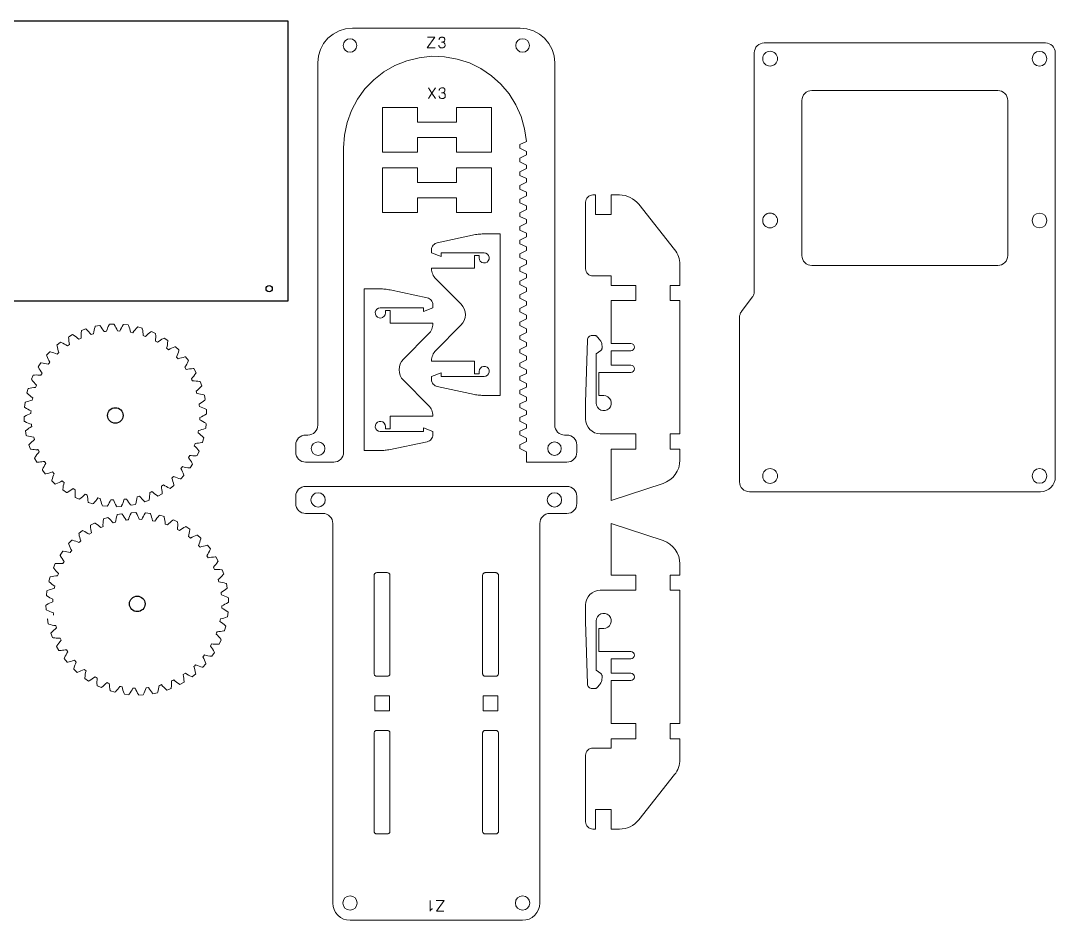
# Model space of a CAD drawing. Header units: millimetres. Extents: x 5061 to 5882, y 1318 to 1611.
# Drawn here: x 5550 to 5882.2, y 1317.7 to 1606.5 of the extents above; entities that cross this region are included whole.
import ezdxf

# ---------------------------------------------------------------- set-up
doc = ezdxf.new("R2010")
doc.units = ezdxf.units.MM
doc.layers.add('CORTE', color=1, linetype='Continuous')

msp = doc.modelspace()

# ---------------------------------------------------------------- linework, layer by layer
at = {"layer": 'CORTE'}
for p, q in [((5535.77, 1606.49), (5635.77, 1606.49)), ((5635.77, 1606.49), (5635.77, 1516.49)), ((5635.77, 1516.49), (5535.77, 1516.49))]:
    msp.add_line(p, q, dxfattribs=at)
at = {"layer": 'CORTE', "lineweight": 0}
for points in [[(5728.51, 1467.31), (5728.33, 1466.72), (5728.04, 1466.17), (5727.65, 1465.69), (5727.17, 1465.29), (5726.62, 1465), (5726.03, 1464.82), (5725.41, 1464.76), (5712.46, 1464.76), (5712.46, 1468.13), (5710.28, 1469.15), (5710.28, 1470.3), (5712.46, 1471.36), (5712.46, 1472.51), (5710.28, 1473.54), (5710.28, 1474.69), (5712.46, 1475.72), (5712.46, 1476.9), (5710.28, 1477.92), (5710.28, 1479.08), (5712.46, 1480.1), (5712.46, 1481.26), (5710.28, 1482.31), (5710.28, 1483.46), (5712.46, 1484.48), (5712.46, 1485.64), (5710.28, 1486.7), (5710.28, 1487.85), (5712.46, 1488.87), (5712.46, 1490.03), (5710.28, 1491.08), (5710.28, 1492.24), (5712.46, 1493.26), (5712.46, 1494.41), (5710.28, 1495.44), (5710.28, 1496.59), (5712.46, 1497.65), (5712.46, 1498.8), (5710.28, 1499.82), (5710.28, 1500.98), (5712.46, 1502.03), (5712.46, 1503.19), (5710.28, 1504.21), (5710.28, 1505.37), (5712.46, 1506.42), (5712.46, 1507.57), (5710.28, 1508.59), (5710.28, 1509.75), (5712.46, 1510.77), (5712.46, 1511.93), (5710.28, 1512.98), (5710.28, 1514.13), (5712.46, 1515.16), (5712.46, 1516.35), (5710.28, 1517.37), (5710.28, 1518.52), (5712.46, 1519.55), (5712.46, 1520.73), (5710.28, 1521.76), (5710.28, 1522.91), (5712.46, 1523.93), (5712.46, 1525.12), (5710.28, 1526.11), (5710.28, 1527.3), (5712.46, 1528.32), (5712.46, 1529.48), (5710.28, 1530.49), (5710.28, 1531.68), (5712.46, 1532.7), (5712.46, 1533.86), (5710.28, 1534.88), (5710.28, 1536.07), (5712.46, 1537.09), (5712.46, 1538.24), (5710.28, 1539.27), (5710.28, 1540.46), (5712.46, 1541.44), (5712.46, 1542.63), (5710.28, 1543.66), (5710.28, 1544.81), (5712.46, 1545.83), (5712.46, 1547.02), (5710.28, 1548.04), (5710.28, 1549.2), (5712.46, 1550.22), (5712.46, 1551.41), (5710.28, 1552.43), (5710.28, 1553.58), (5712.46, 1554.61), (5712.46, 1555.79), (5710.28, 1556.78), (5710.28, 1557.97), (5712.46, 1558.99), (5712.46, 1560.15), (5710.28, 1561.17), (5710.28, 1562.35), (5712.46, 1563.38), (5712.46, 1564.53), (5710.28, 1565.55), (5710.28, 1566.74), (5712.39, 1567.73), (5711.82, 1571.79), (5710.68, 1575.74), (5709.02, 1579.48), (5706.84, 1582.96), (5704.21, 1586.1), (5701.16, 1588.84), (5697.76, 1591.13), (5694.08, 1592.93), (5690.18, 1594.19), (5686.14, 1594.91), (5682.04, 1595.05), (5677.96, 1594.62), (5673.98, 1593.63), (5670.18, 1592.09), (5666.63, 1590.04), (5663.4, 1587.51), (5660.55, 1584.57), (5658.14, 1581.25), (5656.21, 1577.63), (5654.81, 1573.78), (5653.96, 1569.77), (5653.68, 1565.67), (5653.68, 1467.93), (5653.62, 1467.31), (5653.43, 1466.72), (5653.14, 1466.17), (5652.75, 1465.69), (5652.27, 1465.29), (5651.72, 1465), (5651.13, 1464.82), (5650.51, 1464.76), (5641.5, 1464.76), (5640.88, 1464.82), (5640.29, 1465), (5639.74, 1465.29), (5639.26, 1465.69), (5638.87, 1466.17), (5638.58, 1466.72), (5638.39, 1467.31), (5638.33, 1467.93), (5638.33, 1470.3), (5638.39, 1470.92), (5638.58, 1471.52), (5638.87, 1472.06), (5639.26, 1472.54), (5639.74, 1472.93), (5640.29, 1473.23), (5640.88, 1473.41), (5641.5, 1473.47), (5642.25, 1473.47), (5642.87, 1473.53), (5643.46, 1473.71), (5644.01, 1474), (5644.49, 1474.4), (5644.88, 1474.88), (5645.17, 1475.42), (5645.36, 1476.02), (5645.42, 1476.64), (5645.42, 1592.99), (5645.63, 1595.16), (5646.26, 1597.24), (5647.28, 1599.15), (5648.66, 1600.83), (5650.34, 1602.21), (5652.26, 1603.24), (5654.34, 1603.87), (5656.5, 1604.08), (5710.41, 1604.08), (5712.57, 1603.87), (5714.65, 1603.24), (5716.57, 1602.21), (5718.24, 1600.83), (5719.62, 1599.15), (5720.65, 1597.24), (5721.27, 1595.16), (5721.49, 1592.99), (5721.49, 1476.64), (5721.55, 1476.02), (5721.73, 1475.42), (5722.02, 1474.88), (5722.42, 1474.4), (5722.9, 1474), (5723.45, 1473.71), (5724.04, 1473.53), (5724.66, 1473.47), (5725.41, 1473.47), (5726.03, 1473.41), (5726.62, 1473.23), (5727.17, 1472.93), (5727.65, 1472.54), (5728.04, 1472.06), (5728.33, 1471.52), (5728.51, 1470.92), (5728.57, 1470.3), (5728.57, 1467.93)], [(5682.98, 1601.18), (5680.53, 1597.76), (5683.13, 1597.76), (5680.53, 1597.76), (5682.98, 1601.18), (5680.62, 1601.18)], [(5882.22, 1596.18), (5882.22, 1460.02), (5882.13, 1459.1), (5881.86, 1458.21), (5881.42, 1457.39), (5880.83, 1456.67), (5880.11, 1456.07), (5879.29, 1455.64), (5878.4, 1455.37), (5877.47, 1455.28), (5783.99, 1455.28), (5783.37, 1455.34), (5782.77, 1455.52), (5782.23, 1455.81), (5781.75, 1456.2), (5781.35, 1456.68), (5781.06, 1457.23), (5780.88, 1457.82), (5780.82, 1458.44), (5780.82, 1511.21), (5780.83, 1511.47), (5780.86, 1511.72), (5780.91, 1511.97), (5780.98, 1512.21), (5781.07, 1512.45), (5781.18, 1512.68), (5781.3, 1512.9), (5781.45, 1513.11), (5784.93, 1517.75), (5785.08, 1517.97), (5785.21, 1518.19), (5785.31, 1518.42), (5785.4, 1518.65), (5785.48, 1518.9), (5785.53, 1519.15), (5785.56, 1519.4), (5785.57, 1519.66), (5785.57, 1596.18), (5785.63, 1596.8), (5785.81, 1597.4), (5786.1, 1597.94), (5786.49, 1598.42), (5786.97, 1598.82), (5787.52, 1599.11), (5788.12, 1599.29), (5788.73, 1599.35), (5879.05, 1599.35), (5879.67, 1599.29), (5880.26, 1599.11), (5880.81, 1598.82), (5881.29, 1598.42), (5881.69, 1597.94), (5881.98, 1597.4), (5882.16, 1596.8)], [(5682.06, 1583.23), (5683.2, 1581.51), (5682.06, 1583.23), (5683.2, 1584.93), (5682.06, 1583.23), (5680.93, 1584.93), (5682.06, 1583.23), (5680.91, 1581.53)], [(5866.93, 1531.07), (5866.93, 1580.9), (5866.87, 1581.51), (5866.69, 1582.11), (5866.4, 1582.66), (5866, 1583.13), (5865.52, 1583.53), (5864.97, 1583.82), (5864.38, 1584), (5863.76, 1584.06), (5804.02, 1584.06), (5803.41, 1584), (5802.81, 1583.82), (5802.27, 1583.53), (5801.78, 1583.13), (5801.39, 1582.66), (5801.1, 1582.11), (5800.92, 1581.51), (5800.86, 1580.9), (5800.86, 1531.07), (5800.92, 1530.46), (5801.1, 1529.86), (5801.39, 1529.32), (5801.78, 1528.83), (5802.27, 1528.44), (5802.81, 1528.15), (5803.41, 1527.97), (5804.02, 1527.91), (5863.76, 1527.91), (5864.38, 1527.97), (5864.97, 1528.15), (5865.52, 1528.44), (5866, 1528.83), (5866.4, 1529.32), (5866.69, 1529.86), (5866.87, 1530.46)], [(5701.17, 1564.25), (5689.93, 1564.25), (5689.93, 1569.01), (5677.42, 1569.01), (5677.42, 1564.25), (5666.18, 1564.25), (5666.18, 1578.67), (5677.42, 1578.67), (5677.42, 1573.91), (5689.93, 1573.91), (5689.93, 1578.67), (5701.17, 1578.67)], [(5701.17, 1544.87), (5689.93, 1544.87), (5689.93, 1549.62), (5677.42, 1549.62), (5677.42, 1544.87), (5666.18, 1544.87), (5666.18, 1559.28), (5677.42, 1559.28), (5677.42, 1554.53), (5689.93, 1554.53), (5689.93, 1559.28), (5701.17, 1559.28)], [(5758.52, 1468.97), (5758.52, 1469.25), (5758.52, 1473.88), (5761.68, 1473.88), (5761.68, 1516.61), (5758.52, 1516.61), (5758.52, 1516.75), (5758.52, 1521.37), (5758.52, 1521.51), (5761.68, 1521.51), (5761.68, 1528.17), (5761.65, 1528.83), (5761.57, 1529.48), (5761.44, 1530.12), (5761.24, 1530.76), (5761, 1531.37), (5760.71, 1531.96), (5760.37, 1532.53), (5759.98, 1533.06), (5748.46, 1547.57), (5747.87, 1548.23), (5747.21, 1548.82), (5746.5, 1549.33), (5745.72, 1549.77), (5744.91, 1550.1), (5744.06, 1550.35), (5743.19, 1550.5), (5742.3, 1550.55), (5739.63, 1550.55), (5739.63, 1544.22), (5734.77, 1544.22), (5734.57, 1544.22), (5734.57, 1550.55), (5733.72, 1550.55), (5733.27, 1550.5), (5732.83, 1550.37), (5732.43, 1550.16), (5732.08, 1549.87), (5731.79, 1549.52), (5731.58, 1549.12), (5731.44, 1548.68), (5731.4, 1548.22), (5731.4, 1526.86), (5731.44, 1526.41), (5731.57, 1525.97), (5731.78, 1525.57), (5732.07, 1525.22), (5732.43, 1524.93), (5732.82, 1524.72), (5733.26, 1524.58), (5733.72, 1524.53), (5739.63, 1524.53), (5739.63, 1521.51), (5747.55, 1521.51), (5747.55, 1521.37), (5747.55, 1516.75), (5747.55, 1516.61), (5739.63, 1516.61), (5739.63, 1502.85), (5745.92, 1502.84), (5746.36, 1502.75), (5746.74, 1502.5), (5746.99, 1502.12), (5747.07, 1501.68), (5746.98, 1501.23), (5746.72, 1500.85), (5746.34, 1500.6), (5745.91, 1500.52), (5739.63, 1500.52), (5739.63, 1495.88), (5745.92, 1495.88), (5746.36, 1495.79), (5746.74, 1495.53), (5746.99, 1495.15), (5747.07, 1494.7), (5746.98, 1494.26), (5746.72, 1493.89), (5746.35, 1493.64), (5745.91, 1493.55), (5735.67, 1493.55), (5735.67, 1486.14), (5737.21, 1486.14), (5737.91, 1486.04), (5738.56, 1485.73), (5739.08, 1485.25), (5739.45, 1484.64), (5739.62, 1483.94), (5739.58, 1483.23), (5739.34, 1482.56), (5738.91, 1481.99), (5738.34, 1481.57), (5737.66, 1481.33), (5736.95, 1481.3), (5736.26, 1481.47), (5735.65, 1481.84), (5735.18, 1482.37), (5734.88, 1483.02), (5734.77, 1483.71), (5734.79, 1499.59), (5736.28, 1500.63), (5736.37, 1500.7), (5736.44, 1500.77), (5736.51, 1500.86), (5736.57, 1500.95), (5736.61, 1501.05), (5736.65, 1501.15), (5736.66, 1501.26), (5736.67, 1501.37), (5736.67, 1502.06), (5736.66, 1502.34), (5736.62, 1502.61), (5736.56, 1502.87), (5736.48, 1503.13), (5736.38, 1503.38), (5736.26, 1503.62), (5736.11, 1503.85), (5735.94, 1504.07), (5735.12, 1505.05), (5735.04, 1505.13), (5734.96, 1505.21), (5734.86, 1505.27), (5734.76, 1505.33), (5734.65, 1505.37), (5734.54, 1505.4), (5734.42, 1505.42), (5734.31, 1505.43), (5733.51, 1505.43), (5733.21, 1505.4), (5732.93, 1505.32), (5732.67, 1505.18), (5732.44, 1505), (5732.25, 1504.77), (5732.1, 1504.52), (5732.01, 1504.24), (5731.97, 1503.94), (5731.41, 1483.88), (5731.4, 1483.77), (5731.4, 1478.57), (5731.49, 1477.66), (5731.75, 1476.78), (5732.19, 1475.97), (5732.77, 1475.26), (5733.48, 1474.67), (5734.29, 1474.23), (5735.17, 1473.97), (5736.09, 1473.88), (5739.63, 1473.88), (5747.55, 1473.88), (5747.55, 1469.25), (5747.55, 1468.97), (5739.63, 1468.97), (5739.63, 1452.43), (5756.29, 1457.95), (5757.42, 1458.42), (5758.47, 1459.06), (5759.4, 1459.87), (5760.19, 1460.8), (5760.83, 1461.85), (5761.3, 1462.98), (5761.59, 1464.18), (5761.68, 1465.41), (5761.68, 1468.97)], [(5698.53, 1538.06), (5698.13, 1538.04), (5697.71, 1538.01), (5697.31, 1537.97), (5696.9, 1537.93), (5696.49, 1537.87), (5696.09, 1537.8), (5683.78, 1535.21), (5683.4, 1535.1), (5683.05, 1534.92), (5682.73, 1534.68), (5682.45, 1534.4), (5682.23, 1534.08), (5682.07, 1533.72), (5681.96, 1533.34), (5681.93, 1532.94), (5681.93, 1531.98), (5681.93, 1531.98), (5684.99, 1530.79), (5684.99, 1531.98), (5698.82, 1531.98), (5699.41, 1531.87), (5699.91, 1531.56), (5700.27, 1531.1), (5700.44, 1530.53), (5700.4, 1529.94), (5700.16, 1529.4), (5699.74, 1528.99), (5699.2, 1528.75), (5698.61, 1528.72), (5698.05, 1528.9), (5697.58, 1529.26), (5697.28, 1529.77), (5697.18, 1530.34), (5697.18, 1531.08), (5695.7, 1531.08), (5695.7, 1527.22), (5695.7, 1527.07), (5681.93, 1527.07), (5681.93, 1526.91), (5681.95, 1526.45), (5682.02, 1526), (5682.13, 1525.55), (5682.29, 1525.11), (5682.49, 1524.7), (5682.72, 1524.3), (5682.99, 1523.93), (5683.3, 1523.59), (5691.39, 1515.51), (5691.98, 1514.78), (5692.43, 1513.95), (5692.7, 1513.05), (5692.79, 1512.11), (5692.7, 1511.17), (5692.42, 1510.27), (5691.98, 1509.44), (5691.38, 1508.72), (5683.31, 1500.64), (5683, 1500.3), (5682.72, 1499.93), (5682.49, 1499.54), (5682.29, 1499.12), (5682.14, 1498.69), (5682.02, 1498.24), (5681.95, 1497.78), (5681.93, 1497.32), (5681.93, 1497.15), (5695.7, 1497.15), (5695.7, 1493.15), (5697.18, 1493.15), (5697.18, 1493.9), (5697.29, 1494.48), (5697.6, 1494.98), (5698.07, 1495.34), (5698.63, 1495.51), (5699.22, 1495.47), (5699.75, 1495.23), (5700.17, 1494.81), (5700.41, 1494.27), (5700.44, 1493.68), (5700.26, 1493.12), (5699.89, 1492.65), (5699.39, 1492.35), (5698.81, 1492.25), (5684.99, 1492.25), (5684.99, 1493.43), (5681.93, 1492.25), (5681.93, 1492.25), (5681.93, 1491.29), (5681.96, 1490.9), (5682.07, 1490.52), (5682.23, 1490.16), (5682.45, 1489.83), (5682.72, 1489.55), (5683.04, 1489.31), (5683.39, 1489.13), (5683.77, 1489.02), (5695.69, 1486.51), (5696.09, 1486.43), (5696.49, 1486.36), (5696.9, 1486.3), (5697.31, 1486.25), (5697.71, 1486.22), (5698.12, 1486.19), (5698.53, 1486.17), (5698.94, 1486.17), (5703.99, 1486.17), (5703.99, 1538.06)], [(5682.36, 1514.31), (5682.36, 1515.26), (5682.33, 1515.65), (5682.23, 1516.03), (5682.07, 1516.4), (5681.85, 1516.72), (5681.58, 1517.01), (5681.25, 1517.24), (5680.91, 1517.42), (5680.52, 1517.53), (5668.61, 1520.05), (5668.21, 1520.12), (5667.8, 1520.19), (5667.39, 1520.25), (5666.99, 1520.3), (5666.58, 1520.34), (5666.17, 1520.36), (5665.76, 1520.38), (5665.35, 1520.39), (5660.31, 1520.39), (5660.31, 1468.5), (5665.76, 1468.5), (5666.17, 1468.51), (5666.58, 1468.54), (5666.99, 1468.58), (5667.39, 1468.62), (5667.8, 1468.68), (5668.2, 1468.75), (5680.51, 1471.34), (5680.9, 1471.46), (5681.25, 1471.64), (5681.57, 1471.87), (5681.84, 1472.15), (5682.06, 1472.47), (5682.23, 1472.83), (5682.33, 1473.21), (5682.36, 1473.61), (5682.36, 1474.57), (5679.31, 1475.76), (5679.31, 1474.57), (5665.47, 1474.57), (5664.89, 1474.68), (5664.39, 1474.99), (5664.02, 1475.46), (5663.85, 1476.03), (5663.89, 1476.61), (5664.13, 1477.15), (5664.56, 1477.56), (5665.1, 1477.8), (5665.69, 1477.83), (5666.25, 1477.66), (5666.71, 1477.29), (5667.01, 1476.78), (5667.12, 1476.21), (5667.12, 1475.47), (5668.59, 1475.47), (5668.59, 1479.48), (5682.36, 1479.48), (5682.36, 1479.64), (5682.34, 1480.1), (5682.27, 1480.56), (5682.16, 1481), (5682.01, 1481.44), (5681.81, 1481.85), (5681.58, 1482.25), (5681.3, 1482.62), (5680.99, 1482.97), (5672.91, 1491.05), (5672.31, 1491.78), (5671.87, 1492.61), (5671.6, 1493.51), (5671.5, 1494.44), (5671.6, 1495.38), (5671.87, 1496.28), (5672.32, 1497.12), (5672.91, 1497.83), (5680.99, 1505.91), (5681.3, 1506.26), (5681.57, 1506.62), (5681.8, 1507.02), (5682, 1507.44), (5682.16, 1507.87), (5682.27, 1508.31), (5682.34, 1508.77), (5682.36, 1509.23), (5682.36, 1509.4), (5668.59, 1509.4), (5668.59, 1513.4), (5667.12, 1513.4), (5667.11, 1512.65), (5667.01, 1512.08), (5666.7, 1511.58), (5666.23, 1511.21), (5665.67, 1511.04), (5665.08, 1511.08), (5664.54, 1511.32), (5664.12, 1511.74), (5663.89, 1512.29), (5663.85, 1512.88), (5664.03, 1513.44), (5664.4, 1513.9), (5664.91, 1514.2), (5665.48, 1514.31), (5679.31, 1514.31), (5679.31, 1513.12)], [(5638.39, 1450.84), (5638.57, 1450.25), (5638.87, 1449.7), (5639.26, 1449.22), (5639.74, 1448.82), (5640.29, 1448.53), (5640.88, 1448.35), (5641.5, 1448.29), (5647.04, 1448.29), (5647.66, 1448.23), (5648.25, 1448.05), (5648.8, 1447.75), (5649.28, 1447.36), (5649.67, 1446.88), (5649.97, 1446.34), (5650.14, 1445.74), (5650.21, 1445.12), (5650.21, 1323.22), (5650.31, 1322.14), (5650.63, 1321.1), (5651.14, 1320.14), (5651.83, 1319.3), (5652.67, 1318.61), (5653.63, 1318.1), (5654.67, 1317.79), (5655.75, 1317.68), (5711.16, 1317.68), (5712.24, 1317.79), (5713.28, 1318.1), (5714.24, 1318.61), (5715.07, 1319.3), (5715.77, 1320.14), (5716.28, 1321.1), (5716.59, 1322.14), (5716.7, 1323.22), (5716.7, 1445.12), (5716.76, 1445.74), (5716.94, 1446.34), (5717.23, 1446.88), (5717.63, 1447.36), (5718.11, 1447.75), (5718.65, 1448.05), (5719.25, 1448.23), (5719.87, 1448.29), (5725.41, 1448.29), (5726.02, 1448.35), (5726.62, 1448.53), (5727.17, 1448.82), (5727.65, 1449.22), (5728.04, 1449.7), (5728.33, 1450.25), (5728.51, 1450.84), (5728.57, 1451.46), (5728.57, 1453.83), (5728.51, 1454.45), (5728.33, 1455.04), (5728.04, 1455.59), (5727.65, 1456.07), (5727.17, 1456.46), (5726.62, 1456.76), (5726.02, 1456.94), (5725.41, 1457), (5641.5, 1457), (5640.88, 1456.94), (5640.29, 1456.76), (5639.74, 1456.46), (5639.26, 1456.07), (5638.87, 1455.59), (5638.57, 1455.04), (5638.39, 1454.45), (5638.33, 1453.83), (5638.33, 1451.46)], [(5758.52, 1375.99), (5758.52, 1380.9), (5761.69, 1380.9), (5761.69, 1423.63), (5758.52, 1423.63), (5758.52, 1423.63), (5758.52, 1428.53), (5761.69, 1428.53), (5761.69, 1432.09), (5761.59, 1433.31), (5761.31, 1434.51), (5760.84, 1435.64), (5760.2, 1436.69), (5759.41, 1437.63), (5758.48, 1438.44), (5757.43, 1439.08), (5756.3, 1439.56), (5739.63, 1445.07), (5739.63, 1428.53), (5747.55, 1428.53), (5747.55, 1428.25), (5747.55, 1423.63), (5739.63, 1423.63), (5739.63, 1423.63), (5736.1, 1423.63), (5735.19, 1423.54), (5734.3, 1423.28), (5733.49, 1422.84), (5732.78, 1422.26), (5732.19, 1421.55), (5731.76, 1420.73), (5731.49, 1419.86), (5731.4, 1418.93), (5731.4, 1413.8), (5731.4, 1413.74), (5731.41, 1413.57), (5731.98, 1393.57), (5732.01, 1393.27), (5732.1, 1393), (5732.24, 1392.74), (5732.43, 1392.51), (5732.66, 1392.33), (5732.92, 1392.19), (5733.2, 1392.1), (5733.5, 1392.08), (5734.31, 1392.08), (5734.42, 1392.08), (5734.53, 1392.1), (5734.65, 1392.13), (5734.75, 1392.18), (5734.85, 1392.23), (5734.95, 1392.29), (5735.03, 1392.37), (5735.12, 1392.45), (5735.94, 1393.43), (5736.11, 1393.65), (5736.25, 1393.88), (5736.38, 1394.12), (5736.49, 1394.37), (5736.57, 1394.63), (5736.62, 1394.89), (5736.66, 1395.16), (5736.67, 1395.44), (5736.67, 1396.13), (5736.67, 1396.24), (5736.65, 1396.34), (5736.61, 1396.44), (5736.58, 1396.54), (5736.46, 1396.72), (5736.37, 1396.8), (5736.29, 1396.87), (5734.77, 1397.96), (5734.77, 1413.8), (5734.88, 1414.5), (5735.19, 1415.15), (5735.67, 1415.67), (5736.28, 1416.04), (5736.97, 1416.21), (5737.68, 1416.17), (5738.35, 1415.93), (5738.93, 1415.5), (5739.35, 1414.93), (5739.59, 1414.26), (5739.62, 1413.54), (5739.44, 1412.85), (5739.08, 1412.24), (5738.54, 1411.76), (5737.9, 1411.46), (5737.2, 1411.36), (5735.67, 1411.36), (5735.67, 1403.95), (5745.92, 1403.95), (5746.36, 1403.86), (5746.74, 1403.6), (5746.99, 1403.22), (5747.07, 1402.78), (5746.98, 1402.33), (5746.72, 1401.96), (5746.35, 1401.71), (5745.91, 1401.62), (5739.63, 1401.62), (5739.63, 1396.99), (5745.92, 1396.98), (5746.36, 1396.89), (5746.74, 1396.64), (5746.99, 1396.26), (5747.07, 1395.81), (5746.98, 1395.36), (5746.72, 1394.99), (5746.35, 1394.74), (5745.91, 1394.66), (5739.63, 1394.66), (5739.63, 1380.9), (5747.55, 1380.9), (5747.55, 1380.76), (5747.55, 1376.13), (5747.55, 1375.99), (5739.63, 1375.99), (5739.63, 1372.97), (5733.72, 1372.97), (5733.27, 1372.92), (5732.84, 1372.79), (5732.44, 1372.58), (5732.09, 1372.29), (5731.79, 1371.95), (5731.58, 1371.54), (5731.44, 1371.11), (5731.4, 1370.65), (5731.4, 1349.29), (5731.44, 1348.83), (5731.57, 1348.4), (5731.79, 1347.99), (5732.08, 1347.64), (5732.43, 1347.35), (5732.83, 1347.14), (5733.26, 1347.01), (5733.72, 1346.96), (5734.57, 1346.96), (5734.57, 1353.29), (5734.77, 1353.29), (5739.63, 1353.29), (5739.63, 1346.96), (5742.3, 1346.96), (5743.18, 1347.01), (5744.05, 1347.16), (5744.9, 1347.4), (5745.72, 1347.74), (5746.49, 1348.17), (5747.21, 1348.68), (5747.87, 1349.27), (5748.46, 1349.93), (5759.98, 1364.44), (5760.37, 1364.97), (5760.71, 1365.54), (5761, 1366.13), (5761.25, 1366.74), (5761.44, 1367.38), (5761.58, 1368.02), (5761.66, 1368.67), (5761.69, 1369.34), (5761.69, 1375.99)], [(5663.51, 1428.5), (5663.52, 1428.66), (5663.57, 1428.81), (5663.65, 1428.94), (5663.75, 1429.07), (5663.88, 1429.16), (5664.02, 1429.23), (5664.18, 1429.28), (5664.35, 1429.29), (5667.73, 1429.29), (5667.89, 1429.28), (5668.05, 1429.23), (5668.2, 1429.16), (5668.33, 1429.07), (5668.43, 1428.94), (5668.51, 1428.81), (5668.55, 1428.66), (5668.57, 1428.5), (5668.57, 1396.84), (5668.55, 1396.68), (5668.51, 1396.54), (5668.43, 1396.4), (5668.33, 1396.28), (5668.2, 1396.18), (5668.05, 1396.11), (5667.89, 1396.06), (5667.73, 1396.05), (5664.35, 1396.05), (5664.18, 1396.06), (5664.02, 1396.11), (5663.88, 1396.18), (5663.75, 1396.28), (5663.65, 1396.4), (5663.57, 1396.54), (5663.52, 1396.68), (5663.51, 1396.84)], [(5698.33, 1428.5), (5698.35, 1428.66), (5698.4, 1428.81), (5698.48, 1428.94), (5698.58, 1429.07), (5698.71, 1429.16), (5698.85, 1429.23), (5699.01, 1429.28), (5699.18, 1429.29), (5702.56, 1429.29), (5702.72, 1429.28), (5702.88, 1429.23), (5703.02, 1429.16), (5703.16, 1429.07), (5703.26, 1428.94), (5703.34, 1428.81), (5703.39, 1428.66), (5703.4, 1428.5), (5703.4, 1396.84), (5703.39, 1396.68), (5703.34, 1396.54), (5703.26, 1396.4), (5703.16, 1396.28), (5703.02, 1396.18), (5702.88, 1396.11), (5702.72, 1396.06), (5702.56, 1396.05), (5699.18, 1396.05), (5699.01, 1396.06), (5698.85, 1396.11), (5698.71, 1396.18), (5698.58, 1396.28), (5698.48, 1396.4), (5698.4, 1396.54), (5698.35, 1396.68), (5698.33, 1396.84)], [(5663.67, 1389.71), (5668.41, 1389.71), (5668.41, 1384.97), (5663.67, 1384.97)], [(5698.49, 1389.71), (5703.24, 1389.71), (5703.24, 1384.97), (5698.49, 1384.97)], [(5663.51, 1377.85), (5663.52, 1378), (5663.57, 1378.15), (5663.65, 1378.28), (5663.75, 1378.4), (5663.88, 1378.5), (5664.02, 1378.57), (5664.18, 1378.62), (5664.35, 1378.63), (5667.73, 1378.63), (5667.89, 1378.62), (5668.05, 1378.57), (5668.2, 1378.5), (5668.33, 1378.4), (5668.43, 1378.28), (5668.51, 1378.15), (5668.55, 1378), (5668.57, 1377.85), (5668.57, 1346.18), (5668.55, 1346.03), (5668.51, 1345.88), (5668.43, 1345.74), (5668.33, 1345.62), (5668.2, 1345.52), (5668.05, 1345.45), (5667.89, 1345.4), (5667.73, 1345.39), (5664.35, 1345.39), (5664.18, 1345.4), (5664.02, 1345.45), (5663.88, 1345.52), (5663.75, 1345.62), (5663.65, 1345.74), (5663.57, 1345.88), (5663.52, 1346.03), (5663.51, 1346.18)], [(5698.33, 1377.85), (5698.35, 1378), (5698.4, 1378.15), (5698.48, 1378.28), (5698.58, 1378.4), (5698.71, 1378.5), (5698.85, 1378.57), (5699.01, 1378.62), (5699.18, 1378.63), (5702.56, 1378.63), (5702.72, 1378.62), (5702.88, 1378.57), (5703.02, 1378.5), (5703.16, 1378.4), (5703.26, 1378.28), (5703.34, 1378.15), (5703.39, 1378), (5703.4, 1377.85), (5703.4, 1346.18), (5703.39, 1346.03), (5703.34, 1345.88), (5703.26, 1345.74), (5703.16, 1345.62), (5703.02, 1345.52), (5702.88, 1345.45), (5702.72, 1345.4), (5702.56, 1345.39), (5699.18, 1345.39), (5699.01, 1345.4), (5698.85, 1345.45), (5698.71, 1345.52), (5698.58, 1345.62), (5698.48, 1345.74), (5698.4, 1345.88), (5698.35, 1346.03), (5698.33, 1346.18)], [(5683.56, 1320.59), (5686.02, 1324.01), (5683.42, 1324.01), (5686.02, 1324.01), (5683.56, 1320.59), (5685.92, 1320.59)]]:
    msp.add_lwpolyline(points, close=True, dxfattribs=at)
for points in [[(5684.28, 1598.62, 0.099705), (5684.34, 1598.27, 0.114248), (5684.54, 1597.99, -0.114248), (5684.34, 1598.27, -0.099705)], [(5684.58, 1600.94, 0.10831), (5684.4, 1600.67, 0.092869), (5684.34, 1600.34, -0.092869), (5684.4, 1600.67, -0.10831)], [(5686.12, 1600.07, 0.090587), (5686.17, 1600.39, 0.077505), (5686.12, 1600.71, 0.106275), (5685.97, 1600.96, -0.106275), (5686.12, 1600.71, -0.077505), (5686.17, 1600.39, -0.090587)], [(5685.25, 1597.76, 0.064574), (5685.67, 1597.81, -0.064574)], [(5684.64, 1584.7, 0.108405), (5684.47, 1584.42, 0.092869), (5684.41, 1584.09, -0.092869), (5684.47, 1584.42, -0.108405)], [(5686, 1583.57, 0.126532), (5686.18, 1583.83, 0.089692), (5686.23, 1584.14, 0.077528), (5686.19, 1584.46, 0.108188), (5686.04, 1584.72, -0.108188), (5686.19, 1584.46, -0.077528), (5686.23, 1584.14, -0.089692), (5686.18, 1583.83, -0.126532)], [(5684.34, 1582.37, 0.099705), (5684.41, 1582.02, 0.114357), (5684.6, 1581.75, -0.114357), (5684.41, 1582.02, -0.099705)], [(5685.32, 1581.51, 0.064574), (5685.73, 1581.56, -0.064574)], [(5686.06, 1581.72, 0.124581), (5686.27, 1581.99, -0.124581)], [(5682.04, 1321.29, 0.081902), (5681.77, 1321.17, -0.081902)]]:
    msp.add_lwpolyline(points, format="xyb", close=True, dxfattribs=at)
for points in [[(5554.81, 1488.77), (5554.94, 1489.15), (5555.1, 1489.52, -0.059834), (5553.57, 1491.22), (5553.46, 1491.36), (5554.06, 1492.71), (5554.48, 1492.74, -0.0385), (5556.52, 1492.67), (5556.71, 1493.01), (5556.92, 1493.36, -0.041648), (5555.68, 1495.25), (5555.58, 1495.42), (5556.44, 1496.66), (5556.62, 1496.64, -0.042941), (5558.85, 1496.24), (5559.11, 1496.56), (5559.33, 1496.85, -0.03825), (5558.41, 1498.93), (5558.34, 1499.11), (5559.36, 1500.23), (5559.55, 1500.18, -0.038637), (5561.67, 1499.42), (5561.96, 1499.69), (5562.27, 1499.96, -0.059481), (5561.68, 1502.15), (5561.66, 1502.33), (5562.83, 1503.26), (5563.01, 1503.18, -0.036825), (5564.99, 1502.09), (5565.65, 1502.54, -0.055405), (5565.4, 1504.79), (5565.41, 1504.97), (5566.68, 1505.7), (5566.84, 1505.61, -0.052607), (5568.65, 1504.23), (5568.99, 1504.4), (5569.39, 1504.58, -0.050906), (5569.49, 1506.84), (5569.52, 1507.03), (5570.92, 1507.53), (5571.06, 1507.41, -0.045039), (5572.62, 1505.78), (5573, 1505.89), (5573.4, 1505.99, -0.061885), (5573.88, 1508.22), (5573.94, 1508.39), (5575.39, 1508.66), (5575.51, 1508.52)], [(5575.51, 1508.52, -0.036337), (5576.8, 1506.67), (5577.2, 1506.71), (5577.56, 1506.77, -0.046232), (5578.38, 1508.86), (5578.47, 1509.02), (5579.98, 1509.11), (5580.07, 1508.94, -0.047851), (5581.04, 1506.91), (5581.83, 1506.86, -0.046302), (5582.95, 1508.83), (5583.06, 1508.99), (5584.54, 1508.81), (5584.61, 1508.64, -0.047242), (5585.28, 1506.45), (5586.04, 1506.32, -0.040249), (5587.47, 1508.08), (5587.6, 1508.21), (5589.02, 1507.78), (5589.06, 1507.61, -0.0454), (5589.38, 1505.39), (5589.77, 1505.23), (5590.13, 1505.11, -0.056461), (5591.82, 1506.62), (5591.97, 1506.72), (5593.32, 1506.12), (5593.33, 1505.93, -0.051557), (5593.27, 1503.66), (5593.96, 1503.28, -0.039996), (5595.86, 1504.51), (5596.02, 1504.59), (5597.26, 1503.78), (5597.25, 1503.59, -0.047971), (5596.85, 1501.36), (5597.17, 1501.11), (5597.46, 1500.86, -0.049908), (5599.54, 1501.78), (5599.71, 1501.84), (5600.83, 1500.82), (5600.78, 1500.63, -0.040209), (5600.02, 1498.51), (5600.56, 1497.93, -0.043155), (5602.75, 1498.53), (5602.94, 1498.56), (5603.86, 1497.39), (5603.79, 1497.22, -0.053486), (5602.71, 1495.22), (5603.15, 1494.56, -0.033209), (5605.38, 1494.81), (5605.57, 1494.82), (5606.31, 1493.49), (5606.21, 1493.33, -0.047226), (5604.84, 1491.53), (5605.01, 1491.2), (5605.19, 1490.82, -0.04359), (5607.44, 1490.69), (5607.63, 1490.66), (5608.14, 1489.27), (5608.02, 1489.13, -0.047677), (5606.38, 1487.56), (5606.6, 1486.8, -0.045088), (5608.81, 1486.34), (5609, 1486.28), (5609.27, 1484.83), (5609.14, 1484.71, -0.061515), (5607.29, 1483.41), (5607.35, 1483.03), (5607.39, 1482.62, -0.047016), (5609.5, 1481.79), (5609.66, 1481.71), (5609.71, 1480.23), (5609.55, 1480.14, -0.041181), (5607.52, 1479.15), (5607.52, 1478.77), (5607.49, 1478.35, -0.051877), (5609.44, 1477.23), (5609.59, 1477.12), (5609.41, 1475.64), (5609.24, 1475.57, -0.049711), (5607.09, 1474.93), (5607.03, 1474.53), (5606.94, 1474.14, -0.051626), (5608.69, 1472.7), (5608.81, 1472.57), (5608.43, 1471.16), (5608.24, 1471.11, -0.047092), (5606, 1470.8), (5605.88, 1470.46), (5605.72, 1470.05, -0.050458), (5607.22, 1468.4), (5607.33, 1468.25), (5606.72, 1466.86), (5606.31, 1466.84, -0.041422), (5604.27, 1466.91), (5603.89, 1466.22, -0.050886), (5605.11, 1464.32), (5605.2, 1464.15), (5604.39, 1462.92), (5604.2, 1462.93, -0.058688), (5601.97, 1463.35), (5601.72, 1463.02), (5601.46, 1462.72, -0.050244), (5602.38, 1460.64), (5602.44, 1460.47), (5601.43, 1459.39), (5601.25, 1459.43)], [(5553.53, 1476.17), (5553.47, 1476.58), (5553.43, 1476.95, -0.049138), (5551.32, 1477.78), (5551.16, 1477.86), (5551.07, 1479.33), (5551.23, 1479.43, -0.054814), (5553.29, 1480.43), (5553.3, 1480.8), (5553.32, 1481.22, -0.053166), (5551.38, 1482.34), (5551.23, 1482.45), (5551.4, 1483.93), (5551.58, 1484.01, -0.054949), (5553.72, 1484.65), (5553.79, 1485.05), (5553.88, 1485.43, -0.038963), (5552.11, 1486.86), (5551.96, 1487), (5552.4, 1488.41), (5552.57, 1488.46)], [(5558.07, 1461.04), (5557.88, 1461.01), (5556.96, 1462.22), (5557.03, 1462.39, -0.052961), (5558.11, 1464.38), (5557.65, 1465.02, -0.036367), (5555.93, 1464.81, -0.017002), (5555.39, 1464.8), (5555.21, 1464.8), (5554.47, 1466.09), (5554.58, 1466.25, -0.040428), (5555.96, 1468.05), (5555.63, 1468.78, -0.004793), (5555.37, 1468.77, -0.050283), (5553.37, 1468.89), (5553.19, 1468.91), (5552.64, 1470.31), (5552.77, 1470.45, -0.048775), (5554.42, 1472.01), (5554.3, 1472.38), (5554.19, 1472.77, -0.043394), (5551.98, 1473.24), (5551.79, 1473.29), (5551.52, 1474.79), (5551.67, 1474.91)], [(5569, 1452.96), (5568.85, 1452.85), (5567.51, 1453.45), (5567.49, 1453.64, -0.061344), (5567.54, 1455.91), (5567.18, 1456.1), (5566.83, 1456.32, -0.055884), (5564.92, 1455.07), (5564.75, 1454.98), (5563.53, 1455.83), (5563.54, 1456.02, -0.050733), (5563.96, 1458.23), (5563.63, 1458.46), (5563.32, 1458.72, -0.046069), (5561.25, 1457.8), (5561.07, 1457.74), (5559.99, 1458.75), (5560.03, 1458.93, -0.058111), (5560.79, 1461.06), (5560.25, 1461.65)], [(5599.11, 1460.16), (5598.82, 1459.91), (5598.54, 1459.65, -0.043428), (5599.14, 1457.46), (5599.17, 1457.28), (5597.99, 1456.31), (5597.81, 1456.39, -0.036166), (5595.83, 1457.48), (5595.17, 1457.04, -0.042338), (5595.41, 1454.8), (5595.42, 1454.6), (5594.09, 1453.87), (5593.93, 1453.97, -0.041884), (5592.13, 1455.35), (5591.8, 1455.18), (5591.42, 1455.02, -0.047445), (5591.29, 1452.77), (5591.27, 1452.58), (5589.87, 1452.04), (5589.73, 1452.17, -0.046777), (5588.17, 1453.82), (5587.8, 1453.69), (5587.41, 1453.58, -0.051409), (5586.94, 1451.36), (5586.88, 1451.19), (5585.43, 1450.91), (5585.31, 1451.05, -0.051567), (5584.02, 1452.91), (5583.23, 1452.83, -0.045216), (5582.4, 1450.72), (5582.32, 1450.56), (5580.84, 1450.46), (5580.74, 1450.63, -0.042023), (5579.76, 1452.69), (5579.38, 1452.69), (5578.99, 1452.72, -0.046551), (5577.84, 1450.75), (5577.73, 1450.59), (5576.24, 1450.77), (5576.17, 1450.95, -0.044739), (5575.54, 1453.12), (5575.14, 1453.19), (5574.76, 1453.28, -0.050248), (5573.35, 1451.5), (5573.22, 1451.36), (5571.76, 1451.79), (5571.72, 1451.97, -0.045123), (5571.4, 1454.21), (5571.06, 1454.34), (5570.68, 1454.47)], [(5582.56, 1448.04, -0.036337), (5583.84, 1446.18), (5584.25, 1446.23), (5584.61, 1446.29, -0.046232), (5585.43, 1448.38), (5585.51, 1448.54), (5587.02, 1448.63), (5587.12, 1448.46, -0.047851), (5588.09, 1446.43), (5588.88, 1446.38, -0.046302), (5590, 1448.35), (5590.1, 1448.5), (5591.59, 1448.33), (5591.66, 1448.16, -0.047242), (5592.33, 1445.97), (5593.08, 1445.84, -0.040249), (5594.52, 1447.59), (5594.65, 1447.73), (5596.07, 1447.3), (5596.11, 1447.13, -0.0454), (5596.43, 1444.91), (5596.81, 1444.75), (5597.18, 1444.62, -0.056461), (5598.87, 1446.13), (5599.02, 1446.24), (5600.36, 1445.64), (5600.38, 1445.45, -0.051557), (5600.32, 1443.18), (5601.01, 1442.8, -0.039996), (5602.91, 1444.02), (5603.07, 1444.11), (5604.31, 1443.3), (5604.29, 1443.11, -0.047971), (5603.9, 1440.88), (5604.22, 1440.63), (5604.51, 1440.38, -0.049908), (5606.59, 1441.3), (5606.76, 1441.35), (5607.88, 1440.34), (5607.83, 1440.15, -0.040209), (5607.07, 1438.03), (5607.61, 1437.45, -0.043155), (5609.8, 1438.05), (5609.99, 1438.08), (5610.91, 1436.91), (5610.84, 1436.74, -0.053486), (5609.76, 1434.73), (5610.2, 1434.08, -0.033209), (5612.43, 1434.33), (5612.62, 1434.34), (5613.36, 1433.01), (5613.26, 1432.85, -0.047226), (5611.89, 1431.05), (5612.05, 1430.72), (5612.23, 1430.33, -0.04359), (5614.49, 1430.21), (5614.68, 1430.18), (5615.19, 1428.79), (5615.07, 1428.65, -0.047677), (5613.43, 1427.08), (5613.65, 1426.32, -0.045088), (5615.86, 1425.86), (5616.04, 1425.8), (5616.32, 1424.35), (5616.19, 1424.23, -0.061515), (5614.33, 1422.93), (5614.39, 1422.54), (5614.44, 1422.14, -0.047016), (5616.55, 1421.31), (5616.71, 1421.23), (5616.76, 1419.75), (5616.6, 1419.66, -0.041181), (5614.57, 1418.67), (5614.57, 1418.29), (5614.54, 1417.87, -0.051877), (5616.48, 1416.75), (5616.64, 1416.64), (5616.46, 1415.16), (5616.29, 1415.09, -0.049711), (5614.14, 1414.45), (5614.07, 1414.05), (5613.99, 1413.66, -0.051626), (5615.74, 1412.22), (5615.86, 1412.09), (5615.47, 1410.68), (5615.29, 1410.63, -0.047092), (5613.05, 1410.32), (5612.92, 1409.97), (5612.77, 1409.57, -0.050458), (5614.26, 1407.92), (5614.38, 1407.77), (5613.77, 1406.38), (5613.36, 1406.36, -0.041422), (5611.31, 1406.43), (5610.94, 1405.74, -0.050886), (5612.16, 1403.84), (5612.24, 1403.67), (5611.43, 1402.44), (5611.25, 1402.45, -0.058688), (5609.02, 1402.87), (5608.76, 1402.54), (5608.51, 1402.24, -0.050244), (5609.43, 1400.16), (5609.49, 1399.99), (5608.48, 1398.91), (5608.3, 1398.95)], [(5561.86, 1428.29), (5561.99, 1428.66), (5562.14, 1429.04, -0.059834), (5560.62, 1430.74), (5560.51, 1430.88), (5561.11, 1432.23), (5561.53, 1432.26, -0.0385), (5563.56, 1432.19), (5563.76, 1432.53), (5563.97, 1432.88, -0.041648), (5562.72, 1434.77), (5562.63, 1434.94), (5563.49, 1436.18), (5563.67, 1436.16, -0.042941), (5565.9, 1435.76), (5566.15, 1436.08), (5566.38, 1436.37, -0.03825), (5565.45, 1438.45), (5565.39, 1438.62), (5566.41, 1439.75), (5566.6, 1439.7, -0.038637), (5568.71, 1438.94), (5569.01, 1439.21), (5569.32, 1439.47, -0.059481), (5568.73, 1441.67), (5568.71, 1441.85), (5569.88, 1442.78), (5570.05, 1442.7, -0.036825), (5572.04, 1441.61), (5572.7, 1442.05, -0.055405), (5572.45, 1444.31), (5572.45, 1444.49), (5573.73, 1445.22), (5573.89, 1445.13, -0.052607), (5575.7, 1443.75), (5576.03, 1443.92), (5576.44, 1444.1, -0.050906), (5576.54, 1446.36), (5576.57, 1446.55), (5577.96, 1447.05), (5578.1, 1446.93, -0.045039), (5579.67, 1445.3), (5580.05, 1445.41), (5580.45, 1445.51, -0.061885), (5580.93, 1447.73), (5580.99, 1447.91), (5582.44, 1448.18), (5582.56, 1448.04)], [(5560.58, 1415.69), (5560.52, 1416.1), (5560.48, 1416.47, -0.049138), (5558.37, 1417.3), (5558.21, 1417.38), (5558.12, 1418.85), (5558.28, 1418.95, -0.054814), (5560.34, 1419.95), (5560.34, 1420.32), (5560.37, 1420.74, -0.053166), (5558.43, 1421.86), (5558.28, 1421.97), (5558.45, 1423.45), (5558.62, 1423.52, -0.054949), (5560.77, 1424.17), (5560.84, 1424.57), (5560.93, 1424.95, -0.038963), (5559.16, 1426.38), (5559.01, 1426.51), (5559.45, 1427.93), (5559.62, 1427.98)], [(5565.12, 1400.56), (5564.92, 1400.53), (5564.01, 1401.74), (5564.08, 1401.91, -0.052961), (5565.16, 1403.9), (5564.69, 1404.54, -0.036367), (5562.98, 1404.33, -0.017002), (5562.44, 1404.32), (5562.26, 1404.32), (5561.52, 1405.6), (5561.63, 1405.77, -0.040428), (5563, 1407.57), (5562.68, 1408.3, -0.004793), (5562.42, 1408.28, -0.050283), (5560.42, 1408.41), (5560.24, 1408.43), (5559.69, 1409.83), (5559.82, 1409.97, -0.048775), (5561.47, 1411.53), (5561.35, 1411.9), (5561.24, 1412.29, -0.043394), (5559.02, 1412.76), (5558.84, 1412.81), (5558.57, 1414.31), (5558.71, 1414.43)], [(5576.05, 1392.48), (5575.9, 1392.37), (5574.55, 1392.97), (5574.54, 1393.15, -0.061344), (5574.59, 1395.43), (5574.22, 1395.62), (5573.88, 1395.83, -0.055884), (5571.97, 1394.59), (5571.8, 1394.5), (5570.57, 1395.35), (5570.59, 1395.54, -0.050733), (5571.01, 1397.75), (5570.68, 1397.98), (5570.37, 1398.24, -0.046069), (5568.3, 1397.32), (5568.12, 1397.26), (5567.04, 1398.27), (5567.08, 1398.45, -0.058111), (5567.84, 1400.58), (5567.3, 1401.16)], [(5606.16, 1399.68), (5605.87, 1399.43), (5605.59, 1399.17, -0.043428), (5606.18, 1396.98), (5606.22, 1396.8), (5605.04, 1395.83), (5604.86, 1395.91, -0.036166), (5602.87, 1397), (5602.22, 1396.55, -0.042338), (5602.46, 1394.32), (5602.47, 1394.12), (5601.14, 1393.39), (5600.98, 1393.49, -0.041884), (5599.18, 1394.86), (5598.85, 1394.69), (5598.47, 1394.54, -0.047445), (5598.34, 1392.29), (5598.31, 1392.1), (5596.92, 1391.56), (5596.77, 1391.69, -0.046777), (5595.22, 1393.34), (5594.85, 1393.21), (5594.46, 1393.1, -0.051409), (5593.99, 1390.88), (5593.93, 1390.71), (5592.48, 1390.43), (5592.36, 1390.57, -0.051567), (5591.06, 1392.42), (5590.27, 1392.34, -0.045216), (5589.45, 1390.24), (5589.37, 1390.08), (5587.89, 1389.98), (5587.79, 1390.15, -0.042023), (5586.8, 1392.21), (5586.43, 1392.21), (5586.04, 1392.23, -0.046551), (5584.88, 1390.26), (5584.77, 1390.11), (5583.29, 1390.29), (5583.22, 1390.46, -0.044739), (5582.58, 1392.64), (5582.18, 1392.71), (5581.81, 1392.79, -0.050248), (5580.4, 1391.02), (5580.26, 1390.88), (5578.81, 1391.31), (5578.77, 1391.49, -0.045123), (5578.45, 1393.73), (5578.11, 1393.86), (5577.73, 1393.99)]]:
    msp.add_lwpolyline(points, format="xyb", dxfattribs=at)
msp.add_lwpolyline([(5681.46, 1320.59), (5681.46, 1324.01), (5681.46, 1320.59)], dxfattribs=at)
for centre, radius in [((5655.75, 1598.54), 2.17), ((5711.16, 1598.54), 2.18), ((5790.64, 1594.28), 2.38), ((5877.15, 1594.27), 2.37), ((5790.64, 1542.35), 2.38), ((5877.15, 1542.35), 2.37), ((5645.5, 1469.11), 2.18), ((5721.4, 1469.11), 2.18), ((5790.64, 1460.34), 2.38), ((5877.15, 1460.34), 2.37), ((5645.5, 1452.65), 2.3), ((5721.4, 1452.65), 2.3), ((5655.75, 1323.23), 2.29), ((5711.16, 1323.23), 2.3)]:
    msp.add_circle(centre, radius, dxfattribs=at)
at = {"layer": 'CORTE'}
for centre, radius in [((5629.78, 1520.49), 1), ((5580.39, 1479.75), 2.5), ((5587.44, 1419.27), 2.5)]:
    msp.add_circle(centre, radius, dxfattribs=at)
at = {"layer": 'CORTE', "lineweight": 0}
for points in [[(5684.54, 1597.99), (5684.62, 1597.92), (5684.73, 1597.86), (5684.85, 1597.82)], [(5684.85, 1597.82), (5684.73, 1597.86), (5684.62, 1597.92), (5684.54, 1597.99)], [(5684.87, 1601.13), (5684.75, 1601.08), (5684.66, 1601.02), (5684.58, 1600.94)], [(5684.58, 1600.94), (5684.66, 1601.02), (5684.75, 1601.08), (5684.87, 1601.13)], [(5685.29, 1601.2), (5685.13, 1601.2), (5684.99, 1601.18), (5684.87, 1601.13)], [(5684.87, 1601.13), (5684.99, 1601.18), (5685.13, 1601.2), (5685.29, 1601.2)], [(5685.08, 1599.6), (5685.29, 1599.6), (5685.46, 1599.62), (5685.6, 1599.66)], [(5685.6, 1599.66), (5685.46, 1599.62), (5685.29, 1599.6), (5685.08, 1599.6)], [(5685.99, 1599.35), (5685.8, 1599.52), (5685.5, 1599.6), (5685.08, 1599.6)], [(5685.08, 1599.6), (5685.5, 1599.6), (5685.8, 1599.52), (5685.99, 1599.35)], [(5685.7, 1601.14), (5685.59, 1601.18), (5685.45, 1601.2), (5685.29, 1601.2)], [(5685.29, 1601.2), (5685.45, 1601.2), (5685.59, 1601.18), (5685.7, 1601.14)], [(5685.6, 1599.66), (5685.74, 1599.69), (5685.85, 1599.75), (5685.94, 1599.82)], [(5685.94, 1599.82), (5685.85, 1599.75), (5685.74, 1599.69), (5685.6, 1599.66)], [(5685.67, 1597.81), (5685.8, 1597.84), (5685.9, 1597.89), (5685.99, 1597.96)], [(5685.99, 1597.96), (5685.9, 1597.89), (5685.8, 1597.84), (5685.67, 1597.81)], [(5685.97, 1600.96), (5685.91, 1601.04), (5685.82, 1601.1), (5685.7, 1601.14)], [(5685.7, 1601.14), (5685.82, 1601.1), (5685.91, 1601.04), (5685.97, 1600.96)], [(5685.94, 1599.82), (5686.02, 1599.89), (5686.08, 1599.97), (5686.12, 1600.07)], [(5686.12, 1600.07), (5686.08, 1599.97), (5686.02, 1599.89), (5685.94, 1599.82)], [(5686.28, 1598.63), (5686.28, 1598.95), (5686.19, 1599.19), (5685.99, 1599.35)], [(5685.99, 1599.35), (5686.19, 1599.19), (5686.28, 1598.95), (5686.28, 1598.63)], [(5685.99, 1597.96), (5686.08, 1598.03), (5686.15, 1598.12), (5686.2, 1598.23)], [(5686.2, 1598.23), (5686.15, 1598.12), (5686.08, 1598.03), (5685.99, 1597.96)], [(5686.2, 1598.23), (5686.26, 1598.34), (5686.28, 1598.48), (5686.28, 1598.63)], [(5686.28, 1598.63), (5686.28, 1598.48), (5686.26, 1598.34), (5686.2, 1598.23)], [(5684.85, 1597.82), (5684.97, 1597.78), (5685.1, 1597.76), (5685.25, 1597.76)], [(5685.25, 1597.76), (5685.1, 1597.76), (5684.97, 1597.78), (5684.85, 1597.82)], [(5684.94, 1584.88), (5684.82, 1584.84), (5684.72, 1584.77), (5684.64, 1584.7)], [(5684.64, 1584.7), (5684.72, 1584.77), (5684.82, 1584.84), (5684.94, 1584.88)], [(5685.36, 1584.95), (5685.19, 1584.95), (5685.05, 1584.93), (5684.94, 1584.88)], [(5684.94, 1584.88), (5685.05, 1584.93), (5685.19, 1584.95), (5685.36, 1584.95)], [(5685.77, 1584.89), (5685.65, 1584.93), (5685.52, 1584.95), (5685.36, 1584.95)], [(5685.36, 1584.95), (5685.52, 1584.95), (5685.65, 1584.93), (5685.77, 1584.89)], [(5686.04, 1584.72), (5685.97, 1584.79), (5685.88, 1584.85), (5685.77, 1584.89)], [(5685.77, 1584.89), (5685.88, 1584.85), (5685.97, 1584.79), (5686.04, 1584.72)], [(5684.6, 1581.75), (5684.69, 1581.67), (5684.79, 1581.61), (5684.91, 1581.57)], [(5684.91, 1581.57), (5684.79, 1581.61), (5684.69, 1581.67), (5684.6, 1581.75)], [(5684.91, 1581.57), (5685.03, 1581.53), (5685.17, 1581.51), (5685.32, 1581.51)], [(5685.32, 1581.51), (5685.17, 1581.51), (5685.03, 1581.53), (5684.91, 1581.57)], [(5685.15, 1583.35), (5685.35, 1583.35), (5685.52, 1583.37), (5685.66, 1583.41)], [(5685.66, 1583.41), (5685.52, 1583.37), (5685.35, 1583.35), (5685.15, 1583.35)], [(5686.06, 1583.11), (5685.86, 1583.27), (5685.56, 1583.35), (5685.15, 1583.35)], [(5685.15, 1583.35), (5685.56, 1583.35), (5685.86, 1583.27), (5686.06, 1583.11)], [(5685.66, 1583.41), (5685.8, 1583.45), (5685.91, 1583.5), (5686, 1583.57)], [(5686, 1583.57), (5685.91, 1583.5), (5685.8, 1583.45), (5685.66, 1583.41)], [(5685.73, 1581.56), (5685.86, 1581.59), (5685.97, 1581.65), (5686.06, 1581.72)], [(5686.06, 1581.72), (5685.97, 1581.65), (5685.86, 1581.59), (5685.73, 1581.56)], [(5686.34, 1582.39), (5686.34, 1582.71), (5686.25, 1582.95), (5686.06, 1583.11)], [(5686.06, 1583.11), (5686.25, 1582.95), (5686.34, 1582.71), (5686.34, 1582.39)], [(5686.27, 1581.99), (5686.32, 1582.1), (5686.34, 1582.23), (5686.34, 1582.39)], [(5686.34, 1582.39), (5686.34, 1582.23), (5686.32, 1582.1), (5686.27, 1581.99)], [(5552.57, 1488.46), (5553.22, 1488.62), (5553.96, 1488.73), (5554.81, 1488.77)], [(5551.67, 1474.91), (5552.35, 1475.46), (5552.95, 1475.87), (5553.53, 1476.17)], [(5560.25, 1461.65), (5559.4, 1461.35), (5558.71, 1461.17), (5558.07, 1461.04)], [(5601.25, 1459.43), (5600.6, 1459.58), (5599.92, 1459.81), (5599.11, 1460.16)], [(5570.68, 1454.47), (5570.07, 1453.85), (5569.53, 1453.36), (5569, 1452.96)], [(5559.62, 1427.98), (5560.27, 1428.14), (5561.01, 1428.25), (5561.86, 1428.29)], [(5567.3, 1401.16), (5566.44, 1400.87), (5565.76, 1400.69), (5565.12, 1400.56)], [(5608.3, 1398.95), (5607.65, 1399.1), (5606.97, 1399.33), (5606.16, 1399.68)], [(5577.73, 1393.99), (5577.12, 1393.36), (5576.58, 1392.88), (5576.05, 1392.48)], [(5681.46, 1320.59), (5681.46, 1320.73), (5681.49, 1320.85), (5681.55, 1320.94)], [(5681.55, 1320.94), (5681.49, 1320.85), (5681.46, 1320.73), (5681.46, 1320.59)], [(5681.55, 1320.94), (5681.61, 1321.04), (5681.69, 1321.11), (5681.77, 1321.17)], [(5681.77, 1321.17), (5681.69, 1321.11), (5681.61, 1321.04), (5681.55, 1320.94)], [(5682.04, 1321.29), (5682.13, 1321.31), (5682.21, 1321.32), (5682.27, 1321.33)], [(5682.27, 1321.33), (5682.21, 1321.32), (5682.13, 1321.31), (5682.04, 1321.29)]]:
    msp.add_open_spline(points, degree=3, dxfattribs=at)

doc.saveas('drawing.dxf')
